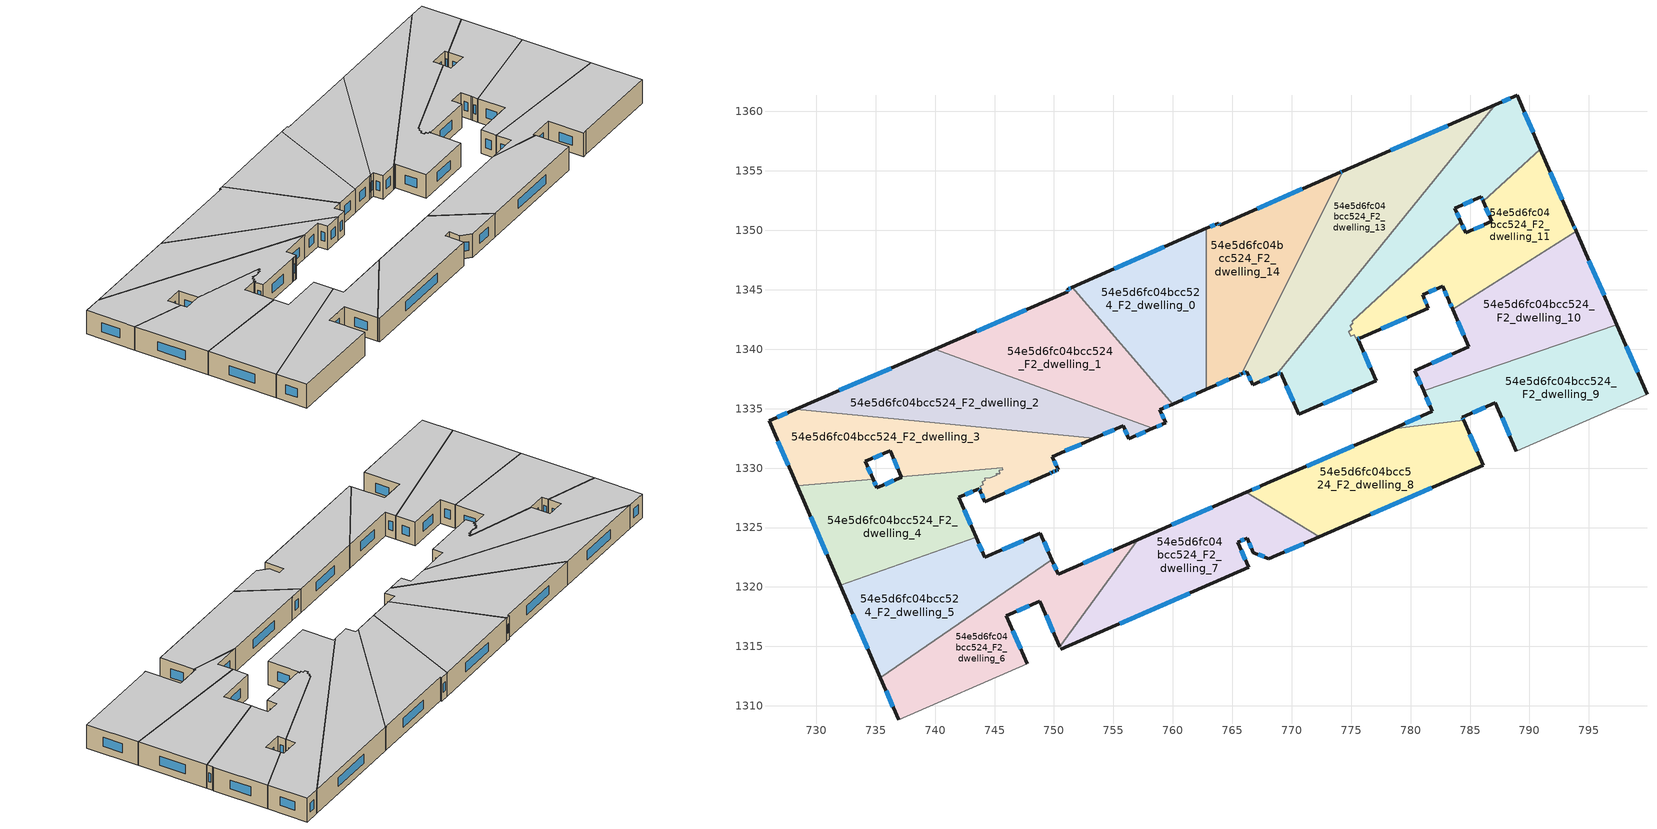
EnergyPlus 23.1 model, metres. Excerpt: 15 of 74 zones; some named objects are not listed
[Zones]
54e5d6fc04bcc524_F2_dwelling_0
 floor to 54e5d6fc04bcc524_F1_dwelling_0 (EU_floor_Construction): 762.83,1350.16 762.83,1336.63 759.97,1335.38 751.54,1345.2 z6
 wall outside (EU_wall_Construction): 762.83,1350.16 751.54,1345.2 / 759.97,1335.38 762.83,1336.63 z6:9
 wall to 54e5d6fc04bcc524_F2_dwelling_1 (EU_wall_Construction): 751.54,1345.2 759.97,1335.38 z6:9
 wall to 54e5d6fc04bcc524_F2_dwelling_14 (EU_wall_Construction): 762.83,1336.63 762.83,1350.16 z6:9
 window (EU_Window_Construction): 759.29,1348.6 755.08,1346.75 / 760.87,1335.77 761.94,1336.24 z6.94:8.06
 ceiling to 54e5d6fc04bcc524_F3_dwelling_0 (EU_floor_Construction): 762.83,1336.63 762.83,1350.16 751.54,1345.2 759.97,1335.38 z9
54e5d6fc04bcc524_F2_dwelling_1
 floor to 54e5d6fc04bcc524_F1_dwelling_1 (EU_floor_Construction): 751.54,1345.2 759.97,1335.38 758.91,1334.92 759.4,1333.81 758.33,1333.34 739.98,1340 751.17,1344.83 751.13,1345.02 z6
 wall outside (EU_wall_Construction): 751.54,1345.2 751.13,1345.02 751.17,1344.83 739.98,1340 / 758.33,1333.34 759.4,1333.81 758.91,1334.92 759.97,1335.38 z6:9
 wall to 54e5d6fc04bcc524_F2_dwelling_2 (EU_wall_Construction): 739.98,1340 758.33,1333.34 z6:9
 window (EU_Window_Construction): 751.41,1345.14 751.26,1345.08 / 759.24,1335.06 759.64,1335.24 / 759.24,1334.15 759.06,1334.57 / 758.66,1333.48 759.06,1333.66 / 747.66,1343.32 743.49,1341.52 / 751.14,1344.96 751.16,1344.89 z6.94:8.06
 ceiling to 54e5d6fc04bcc524_F3_dwelling_1 (EU_floor_Construction): 759.4,1333.81 758.91,1334.92 759.97,1335.38 751.54,1345.2 751.13,1345.02 751.17,1344.83 739.98,1340 758.33,1333.34 z9
54e5d6fc04bcc524_F2_dwelling_10
 floor to 54e5d6fc04bcc524_F1_dwelling_10 (EU_floor_Construction): 793.93,1349.91 797.34,1342.07 781.09,1336.49 780.34,1338.21 784.91,1340.2 783.54,1343.36 z6
 wall outside (EU_wall_Construction): 783.54,1343.36 784.91,1340.2 780.34,1338.21 781.09,1336.49 / 797.34,1342.07 793.93,1349.91 z6:9
 wall to 54e5d6fc04bcc524_F2_dwelling_11 (EU_wall_Construction): 793.93,1349.91 783.54,1343.36 z6:9
 wall to 54e5d6fc04bcc524_F2_dwelling_9 (EU_wall_Construction): 781.09,1336.49 797.34,1342.07 z6:9
 window (EU_Window_Construction): 783.48,1339.58 781.77,1338.83 / 783.97,1342.37 784.48,1341.19 / 796.28,1344.53 795,1347.45 / 780.57,1337.67 780.85,1337.03 z6.94:8.06
 ceiling to 54e5d6fc04bcc524_F3_dwelling_10 (EU_floor_Construction): 797.34,1342.07 793.93,1349.91 783.54,1343.36 784.91,1340.2 780.34,1338.21 781.09,1336.49 z9
54e5d6fc04bcc524_F2_dwelling_11
 floor to 54e5d6fc04bcc524_F1_dwelling_11 (EU_floor_Construction): 790.93,1356.83 793.61,1350.66 793.65,1350.56 793.93,1349.91 783.54,1343.36 783.26,1344.01 783.21,1344.1 782.69,1345.3 781.02,1344.57 781.51,1343.46 775.71,1340.93 775.65,1341.06 775.38,1340.94 775.26,1341.22 774.98,1341.1 774.81,1341.48 775.05,1341.69 774.92,1341.98 775.16,1342.2 775.09,1342.34 784.23,1350.71 784.64,1349.78 786.85,1350.75 786.11,1352.43 z6
 wall outside (EU_wall_Construction): 775.71,1340.93 781.51,1343.46 781.02,1344.57 782.69,1345.3 783.21,1344.1 783.26,1344.01 783.54,1343.36 / 786.11,1352.43 786.85,1350.75 784.64,1349.78 784.23,1350.71 / 793.93,1349.91 793.65,1350.56 793.61,1350.66 790.93,1356.83 z6:9
 wall to 54e5d6fc04bcc524_F2_dwelling_12 (EU_wall_Construction): 784.23,1350.71 775.09,1342.34 775.16,1342.2 774.92,1341.98 775.05,1341.69 774.81,1341.48 774.98,1341.1 775.26,1341.22 775.38,1340.94 775.65,1341.06 775.71,1340.93 / 790.93,1356.83 786.11,1352.43 z6:9
 window (EU_Window_Construction): 782.86,1344.92 783.05,1344.48 / 781.54,1344.8 782.17,1345.07 / 781.35,1343.81 781.17,1344.22 / 777.53,1341.72 779.69,1342.67 / 784.51,1350.07 784.36,1350.42 / 786.15,1350.45 785.33,1350.09 / 786.34,1351.9 786.62,1351.28 / 792.77,1352.59 791.77,1354.9 / 793.85,1350.12 793.74,1350.36 / 783.34,1343.81 783.45,1343.56 z6.94:8.06
 ceiling to 54e5d6fc04bcc524_F3_dwelling_11 (EU_floor_Construction): 793.93,1349.91 793.65,1350.56 793.61,1350.66 790.93,1356.83 786.11,1352.43 786.85,1350.75 784.64,1349.78 784.23,1350.71 775.09,1342.34 775.16,1342.2 774.92,1341.98 775.05,1341.69 774.81,1341.48 774.98,1341.1 775.26,1341.22 775.38,1340.94 775.65,1341.06 775.71,1340.93 781.51,1343.46 781.02,1344.57 782.69,1345.3 783.21,1344.1 783.26,1344.01 783.54,1343.36 z9
54e5d6fc04bcc524_F2_dwelling_12
 floor to 54e5d6fc04bcc524_F1_dwelling_12 (EU_floor_Construction): 788.95,1361.37 790.93,1356.83 786.11,1352.43 785.94,1352.83 783.73,1351.86 784.23,1350.71 775.09,1342.34 775.16,1342.2 774.92,1341.98 775.05,1341.69 774.81,1341.48 774.98,1341.1 775.26,1341.22 775.38,1340.94 775.65,1341.06 775.71,1340.93 775.57,1340.87 777.1,1337.35 770.6,1334.51 769.07,1338.03 768.96,1337.99 768.76,1337.9 787.14,1360.58 z6
 wall outside (EU_wall_Construction): 768.76,1337.9 768.96,1337.99 769.07,1338.03 770.6,1334.51 777.1,1337.35 775.57,1340.87 775.71,1340.93 / 790.93,1356.83 788.95,1361.37 787.14,1360.58 / 784.23,1350.71 783.73,1351.86 785.94,1352.83 786.11,1352.43 z6:9
 wall to 54e5d6fc04bcc524_F2_dwelling_13 (EU_wall_Construction): 787.14,1360.58 768.76,1337.9 z6:9
 window (EU_Window_Construction): 772.64,1335.4 775.07,1336.46 / 769.55,1336.93 770.12,1335.62 / 768.99,1338 769.04,1338.02 / 768.82,1337.93 768.9,1337.96 / 788.39,1361.12 787.71,1360.82 / 790.31,1358.25 789.57,1359.95 / 786,1352.7 786.06,1352.55 / 784.42,1352.16 785.25,1352.52 / 784.07,1351.07 783.89,1351.5 / 775.61,1340.89 775.67,1340.91 / 776.62,1338.46 776.05,1339.77 z6.94:8.06
 ceiling to 54e5d6fc04bcc524_F3_dwelling_12 (EU_floor_Construction): 777.1,1337.35 775.57,1340.87 775.71,1340.93 775.65,1341.06 775.38,1340.94 775.26,1341.22 774.98,1341.1 774.81,1341.48 775.05,1341.69 774.92,1341.98 775.16,1342.2 775.09,1342.34 784.23,1350.71 783.73,1351.86 785.94,1352.83 786.11,1352.43 790.93,1356.83 788.95,1361.37 787.14,1360.58 768.76,1337.9 768.96,1337.99 769.07,1338.03 770.6,1334.51 z9
54e5d6fc04bcc524_F2_dwelling_13
 floor to 54e5d6fc04bcc524_F1_dwelling_13 (EU_floor_Construction): 787.14,1360.58 768.76,1337.9 766.72,1337 766.23,1338.12 765.8,1337.93 774.29,1354.96 z6
 wall outside (EU_wall_Construction): 765.8,1337.93 766.23,1338.12 766.72,1337 768.76,1337.9 / 787.14,1360.58 774.29,1354.96 z6:9
 wall to 54e5d6fc04bcc524_F2_dwelling_14 (EU_wall_Construction): 774.29,1354.96 765.8,1337.93 z6:9
 window (EU_Window_Construction): 767.36,1337.28 768.12,1337.62 / 766.38,1337.77 766.57,1337.35 / 765.93,1337.99 766.09,1338.06 / 783.11,1358.82 778.32,1356.72 z6.94:8.06
 ceiling to 54e5d6fc04bcc524_F3_dwelling_13 (EU_floor_Construction): 768.76,1337.9 787.14,1360.58 774.29,1354.96 765.8,1337.93 766.23,1338.12 766.72,1337 z9
54e5d6fc04bcc524_F2_dwelling_14
 floor to 54e5d6fc04bcc524_F1_dwelling_14 (EU_floor_Construction): 774.29,1354.96 765.8,1337.93 765.58,1337.83 762.83,1336.63 762.83,1350.16 763.84,1350.6 763.94,1350.44 774.08,1354.87 z6
 wall outside (EU_wall_Construction): 774.29,1354.96 774.08,1354.87 763.94,1350.44 763.84,1350.6 762.83,1350.16 / 762.83,1336.63 765.58,1337.83 765.8,1337.93 z6:9
 window (EU_Window_Construction): 763.91,1350.49 763.87,1350.55 / 770.9,1353.48 767.12,1351.83 / 774.22,1354.93 774.14,1354.9 / 765.65,1337.86 765.73,1337.9 / 763.69,1337.01 764.72,1337.46 / 763.53,1350.46 763.15,1350.3 z6.94:8.06
 ceiling to 54e5d6fc04bcc524_F3_dwelling_14 (EU_floor_Construction): 765.8,1337.93 774.29,1354.96 774.08,1354.87 763.94,1350.44 763.84,1350.6 762.83,1350.16 762.83,1336.63 765.58,1337.83 z9
54e5d6fc04bcc524_F2_dwelling_2
 floor to 54e5d6fc04bcc524_F1_dwelling_2 (EU_floor_Construction): 758.33,1333.34 756.31,1332.45 755.82,1333.56 753.38,1332.5 728.26,1334.94 739.98,1340 z6
 wall outside (EU_wall_Construction): 753.38,1332.5 755.82,1333.56 756.31,1332.45 758.33,1333.34 / 739.98,1340 728.26,1334.94 z6:9
 wall to 54e5d6fc04bcc524_F2_dwelling_3 (EU_wall_Construction): 728.26,1334.94 753.38,1332.5 z6:9
 window (EU_Window_Construction): 756.94,1332.73 757.69,1333.06 / 755.97,1333.22 756.16,1332.8 / 754.14,1332.83 755.05,1333.23 / 736.31,1338.42 731.94,1336.53 z6.94:8.06
 ceiling to 54e5d6fc04bcc524_F3_dwelling_2 (EU_floor_Construction): 758.33,1333.34 739.98,1340 728.26,1334.94 753.38,1332.5 755.82,1333.56 756.31,1332.45 z9
54e5d6fc04bcc524_F2_dwelling_3
 floor to 54e5d6fc04bcc524_F1_dwelling_3 (EU_floor_Construction): 753.38,1332.5 749.87,1330.97 750.36,1329.86 750.15,1329.77 749.87,1329.65 749.59,1329.53 744.19,1327.17 743.78,1328.14 743.91,1328.2 743.79,1328.47 744.07,1328.59 743.95,1328.87 744.22,1328.99 744.16,1329.13 744.66,1329.17 745.18,1329.4 745.15,1329.52 745.45,1329.54 745.38,1329.84 745.69,1329.86 745.65,1330.01 737.17,1329.28 736.23,1331.46 734.14,1330.56 734.78,1329.07 728.39,1328.52 726.03,1333.98 728.26,1334.94 z6
 wall outside (EU_wall_Construction): 734.78,1329.07 734.14,1330.56 736.23,1331.46 737.17,1329.28 / 728.26,1334.94 726.03,1333.98 728.39,1328.52 / 743.78,1328.14 744.19,1327.17 749.59,1329.53 749.87,1329.65 750.15,1329.77 750.36,1329.86 749.87,1330.97 753.38,1332.5 z6:9
 wall to 54e5d6fc04bcc524_F2_dwelling_4 (EU_wall_Construction): 737.17,1329.28 745.65,1330.01 745.69,1329.86 745.38,1329.84 745.45,1329.54 745.15,1329.52 745.18,1329.4 744.66,1329.17 744.16,1329.13 744.22,1328.99 743.95,1328.87 744.07,1328.59 743.79,1328.47 743.91,1328.2 743.78,1328.14 / 728.39,1328.52 734.78,1329.07 z6:9
 window (EU_Window_Construction): 736.53,1330.78 736.88,1329.96 / 734.79,1330.84 735.57,1331.18 / 734.58,1329.54 734.34,1330.09 / 726.77,1332.26 727.65,1330.23 / 727.56,1334.64 726.73,1334.28 / 750.97,1331.45 752.28,1332.02 / 750.2,1330.21 750.02,1330.62 / 750.22,1329.8 750.29,1329.83 / 749.96,1329.69 750.06,1329.73 / 749.68,1329.57 749.79,1329.61 / 745.89,1327.91 747.9,1328.79 / 743.91,1327.83 744.06,1327.47 z6.94:8.06
 ceiling to 54e5d6fc04bcc524_F3_dwelling_3 (EU_floor_Construction): 750.36,1329.86 749.87,1330.97 753.38,1332.5 728.26,1334.94 726.03,1333.98 728.39,1328.52 734.78,1329.07 734.14,1330.56 736.23,1331.46 737.17,1329.28 745.65,1330.01 745.69,1329.86 745.38,1329.84 745.45,1329.54 745.15,1329.52 745.18,1329.4 744.66,1329.17 744.16,1329.13 744.22,1328.99 743.95,1328.87 744.07,1328.59 743.79,1328.47 743.91,1328.2 743.78,1328.14 744.19,1327.17 749.59,1329.53 749.87,1329.65 750.15,1329.77 z9
54e5d6fc04bcc524_F2_dwelling_4
 floor to 54e5d6fc04bcc524_F1_dwelling_4 (EU_floor_Construction): 745.65,1330.01 745.69,1329.86 745.38,1329.84 745.45,1329.54 745.15,1329.52 745.18,1329.4 744.66,1329.17 744.16,1329.13 744.22,1328.99 743.95,1328.87 744.07,1328.59 743.79,1328.47 743.91,1328.2 743.78,1328.14 743.71,1328.27 742.01,1327.54 743.46,1324.18 732.03,1320.12 728.39,1328.52 734.78,1329.07 735.09,1328.33 737.19,1329.24 737.17,1329.28 z6
 wall outside (EU_wall_Construction): 737.17,1329.28 737.19,1329.24 735.09,1328.33 734.78,1329.07 / 743.46,1324.18 742.01,1327.54 743.71,1328.27 743.78,1328.14 / 728.39,1328.52 732.03,1320.12 z6:9
 wall to 54e5d6fc04bcc524_F2_dwelling_5 (EU_wall_Construction): 732.03,1320.12 743.46,1324.18 z6:9
 window (EU_Window_Construction): 735,1328.57 734.88,1328.84 / 736.53,1328.96 735.75,1328.62 / 743.73,1328.23 743.76,1328.18 / 742.54,1327.77 743.18,1328.04 / 743.01,1325.23 742.46,1326.48 / 729.53,1325.89 730.89,1322.76 z6.94:8.06
 ceiling to 54e5d6fc04bcc524_F3_dwelling_4 (EU_floor_Construction): 743.46,1324.18 742.01,1327.54 743.71,1328.27 743.78,1328.14 743.91,1328.2 743.79,1328.47 744.07,1328.59 743.95,1328.87 744.22,1328.99 744.16,1329.13 744.66,1329.17 745.18,1329.4 745.15,1329.52 745.45,1329.54 745.38,1329.84 745.69,1329.86 745.65,1330.01 737.17,1329.28 737.19,1329.24 735.09,1328.33 734.78,1329.07 728.39,1328.52 732.03,1320.12 z9
54e5d6fc04bcc524_F2_dwelling_5
 floor to 54e5d6fc04bcc524_F1_dwelling_5 (EU_floor_Construction): 748.86,1324.52 749.83,1322.29 735.4,1312.36 732.03,1320.12 743.46,1324.18 744.2,1322.49 z6
 wall outside (EU_wall_Construction): 749.83,1322.29 748.86,1324.52 744.2,1322.49 743.46,1324.18 / 732.03,1320.12 735.4,1312.36 z6:9
 wall to 54e5d6fc04bcc524_F2_dwelling_6 (EU_wall_Construction): 735.4,1312.36 749.83,1322.29 z6:9
 window (EU_Window_Construction): 747.4,1323.89 745.66,1323.13 / 749.53,1322.99 749.17,1323.82 / 733.09,1317.69 734.34,1314.79 / 743.97,1323.02 743.69,1323.65 z6.94:8.06
 ceiling to 54e5d6fc04bcc524_F3_dwelling_5 (EU_floor_Construction): 749.83,1322.29 748.86,1324.52 744.2,1322.49 743.46,1324.18 732.03,1320.12 735.4,1312.36 z9
54e5d6fc04bcc524_F2_dwelling_6
 floor to 54e5d6fc04bcc524_F1_dwelling_6 (EU_floor_Construction): 757.05,1323.99 750.48,1314.97 748.81,1318.81 745.99,1317.59 747.75,1313.54 736.92,1308.83 735.4,1312.36 749.83,1322.29 750.36,1321.08 z6
 wall outside (EU_wall_Construction): 747.75,1313.54 745.99,1317.59 748.81,1318.81 750.48,1314.97 / 735.4,1312.36 736.92,1308.83 / 757.05,1323.99 750.36,1321.08 749.83,1322.29 z6:9
 wall adiabatic (EU_wall_Construction): 736.92,1308.83 747.75,1313.54 z6:9
 wall to 54e5d6fc04bcc524_F2_dwelling_7 (EU_wall_Construction): 750.48,1314.97 757.05,1323.99 z6:9
 window (EU_Window_Construction): 747.2,1314.81 746.54,1316.32 / 735.87,1311.25 736.45,1309.93 / 750.19,1321.46 750,1321.91 / 754.95,1323.08 752.46,1321.99 / 749.33,1317.61 749.96,1316.17 / 746.87,1317.98 747.93,1318.43 z6.94:8.06
 ceiling to 54e5d6fc04bcc524_F3_dwelling_6 (EU_floor_Construction): 750.48,1314.97 757.05,1323.99 750.36,1321.08 749.83,1322.29 735.4,1312.36 736.92,1308.83 747.75,1313.54 745.99,1317.59 748.81,1318.81 z9
54e5d6fc04bcc524_F2_dwelling_7
 floor to 54e5d6fc04bcc524_F1_dwelling_7 (EU_floor_Construction): 772.33,1324.22 768.08,1322.38 766.77,1322.9 766.24,1324.11 765.45,1323.76 766.38,1321.64 750.57,1314.76 750.48,1314.97 757.05,1323.99 766.18,1327.96 z6
 wall outside (EU_wall_Construction): 750.57,1314.76 766.38,1321.64 765.45,1323.76 766.24,1324.11 766.77,1322.9 768.08,1322.38 772.33,1324.22 / 766.18,1327.96 757.05,1323.99 z6:9
 wall to 54e5d6fc04bcc524_F2_dwelling_8 (EU_wall_Construction): 772.33,1324.22 766.18,1327.96 z6:9
 wall adiabatic (EU_wall_Construction): 750.48,1314.97 750.57,1314.76 z6:9
 window (EU_Window_Construction): 769.41,1322.96 771,1323.65 / 767.18,1322.73 767.67,1322.54 / 766.41,1323.73 766.6,1323.28 / 765.7,1323.87 766,1324 / 766.09,1322.3 765.74,1323.1 / 755.52,1316.92 761.42,1319.48 / 763.32,1326.72 759.91,1325.23 z6.94:8.06
 ceiling to 54e5d6fc04bcc524_F3_dwelling_7 (EU_floor_Construction): 768.08,1322.38 772.33,1324.22 766.18,1327.96 757.05,1323.99 750.48,1314.97 750.57,1314.76 766.38,1321.64 765.45,1323.76 766.24,1324.11 766.77,1322.9 z9
54e5d6fc04bcc524_F2_dwelling_8
 floor to 54e5d6fc04bcc524_F1_dwelling_8 (EU_floor_Construction): 784.46,1334.03 786.12,1330.22 772.33,1324.22 766.18,1327.96 767.82,1328.67 767.92,1328.72 778.53,1333.33 z6
 wall outside (EU_wall_Construction): 778.53,1333.33 767.92,1328.72 767.82,1328.67 766.18,1327.96 / 772.33,1324.22 786.12,1330.22 784.46,1334.03 z6:9
 wall to 54e5d6fc04bcc524_F2_dwelling_9 (EU_wall_Construction): 784.46,1334.03 778.53,1333.33 z6:9
 window (EU_Window_Construction): 775.21,1331.88 771.25,1330.16 / 785.6,1331.41 784.98,1332.83 / 776.65,1326.1 781.79,1328.34 / 767.31,1328.45 766.69,1328.18 z6.94:8.06
 ceiling to 54e5d6fc04bcc524_F3_dwelling_8 (EU_floor_Construction): 786.12,1330.22 784.46,1334.03 778.53,1333.33 767.92,1328.72 767.82,1328.67 766.18,1327.96 772.33,1324.22 z9
54e5d6fc04bcc524_F2_dwelling_9
 floor to 54e5d6fc04bcc524_F1_dwelling_9 (EU_floor_Construction): 797.34,1342.07 799.89,1336.21 789.34,1331.63 788.9,1331.43 787.14,1335.49 784.35,1334.27 784.46,1334.03 778.53,1333.33 781.84,1334.77 781.09,1336.49 z6
 wall outside (EU_wall_Construction): 784.46,1334.03 784.35,1334.27 787.14,1335.49 788.9,1331.43 / 781.09,1336.49 781.84,1334.77 778.53,1333.33 / 799.89,1336.21 797.34,1342.07 z6:9
 wall adiabatic (EU_wall_Construction): 788.9,1331.43 789.34,1331.63 799.89,1336.21 z6:9
 window (EU_Window_Construction): 784.43,1334.1 784.39,1334.19 / 780.8,1334.32 779.57,1333.78 / 781.32,1335.95 781.6,1335.31 / 799.09,1338.05 798.14,1340.23 / 787.7,1334.22 788.35,1332.7 / 785.23,1334.65 786.27,1335.11 z6.94:8.06
 ceiling to 54e5d6fc04bcc524_F3_dwelling_9 (EU_floor_Construction): 799.89,1336.21 797.34,1342.07 781.09,1336.49 781.84,1334.77 778.53,1333.33 784.46,1334.03 784.35,1334.27 787.14,1335.49 788.9,1331.43 789.34,1331.63 z9
[Building]
EU S2 Campaign: North Axis=0; Terrain=City; Solar Distribution=FullExterior
[Site:Location]
Vienna: Latitude=48; Longitude=16.5; Time Zone=1; Elevation=183
[SizingPeriod:WeatherFileDays]
AnnualSizingPeriod: Begin Month=1; Begin Day of Month=1; End Month=12; End Day of Month=31; Day of Week for Start Day=Monday; Use Weather File Daylight Saving Period=No; Use Weather File Rain and Snow Indicators=No
[MATERIAL]
EU_InternalMass_Material: Roughness=MediumRough; Thickness=0.1; Conductivity=1; Density=1800; Specific Heat=900; Thermal Absorptance=0.9; Solar Absorptance=0.7; Visible Absorptance=0.7
[MATERIAL:NOMASS] Roughness=MediumRough; Thermal Absorptance=0.9; Solar Absorptance=0.7; Visible Absorptance=0.7
Name | Thermal Resistance
EU_wall_NoMass | 0.914258
EU_floor_NoMass | 1.09711
[WINDOWMATERIAL:SIMPLEGLAZINGSYSTEM]
EU_Window_SimpleGlazing: UFactor=2.09642; Solar Heat Gain Coefficient=0.65; Visible Transmittance=0.65
[CONSTRUCTION]
EU_wall_Construction: EU_wall_NoMass
EU_floor_Construction: EU_floor_NoMass
EU_Window_Construction: EU_Window_SimpleGlazing
EU_InternalMass_Construction: EU_InternalMass_Material
[ZONE] Type=1; Multiplier=1; Ceiling Height=autocalculate; Floor Area=autocalculate; Part of Total Floor Area=Yes
Name | Volume
54e5d6fc04bcc524_F2_dwelling_0 | 287.058
54e5d6fc04bcc524_F2_dwelling_1 | 305.315
54e5d6fc04bcc524_F2_dwelling_10 | 291.223
54e5d6fc04bcc524_F2_dwelling_11 | 289.313
54e5d6fc04bcc524_F2_dwelling_12 | 370.208
54e5d6fc04bcc524_F2_dwelling_13 | 361.696
54e5d6fc04bcc524_F2_dwelling_14 | 289.028
54e5d6fc04bcc524_F2_dwelling_2 | 305.283
54e5d6fc04bcc524_F2_dwelling_3 | 334.048
54e5d6fc04bcc524_F2_dwelling_4 | 287.495
54e5d6fc04bcc524_F2_dwelling_5 | 294.3
54e5d6fc04bcc524_F2_dwelling_6 | 284.615
54e5d6fc04bcc524_F2_dwelling_7 | 292.611
54e5d6fc04bcc524_F2_dwelling_8 | 286.769
54e5d6fc04bcc524_F2_dwelling_9 | 300.503
[INTERNALMASS] Construction=EU_InternalMass_Construction
Name | Zone or ZoneList | Surface Area
54e5d6fc04bcc524_F2_dwelling_0_EU_InternalMass | 54e5d6fc04bcc524_F2_dwelling_0 | 95.6836
54e5d6fc04bcc524_F2_dwelling_1_EU_InternalMass | 54e5d6fc04bcc524_F2_dwelling_1 | 101.772
54e5d6fc04bcc524_F2_dwelling_2_EU_InternalMass | 54e5d6fc04bcc524_F2_dwelling_2 | 101.761
54e5d6fc04bcc524_F2_dwelling_3_EU_InternalMass | 54e5d6fc04bcc524_F2_dwelling_3 | 111.348
54e5d6fc04bcc524_F2_dwelling_4_EU_InternalMass | 54e5d6fc04bcc524_F2_dwelling_4 | 95.8317
54e5d6fc04bcc524_F2_dwelling_5_EU_InternalMass | 54e5d6fc04bcc524_F2_dwelling_5 | 98.1044
54e5d6fc04bcc524_F2_dwelling_6_EU_InternalMass | 54e5d6fc04bcc524_F2_dwelling_6 | 94.8712
54e5d6fc04bcc524_F2_dwelling_7_EU_InternalMass | 54e5d6fc04bcc524_F2_dwelling_7 | 97.5383
54e5d6fc04bcc524_F2_dwelling_8_EU_InternalMass | 54e5d6fc04bcc524_F2_dwelling_8 | 95.6144
54e5d6fc04bcc524_F2_dwelling_9_EU_InternalMass | 54e5d6fc04bcc524_F2_dwelling_9 | 100.162
54e5d6fc04bcc524_F2_dwelling_10_EU_InternalMass | 54e5d6fc04bcc524_F2_dwelling_10 | 97.077
54e5d6fc04bcc524_F2_dwelling_11_EU_InternalMass | 54e5d6fc04bcc524_F2_dwelling_11 | 96.4393
54e5d6fc04bcc524_F2_dwelling_12_EU_InternalMass | 54e5d6fc04bcc524_F2_dwelling_12 | 123.392
54e5d6fc04bcc524_F2_dwelling_13_EU_InternalMass | 54e5d6fc04bcc524_F2_dwelling_13 | 120.567
54e5d6fc04bcc524_F2_dwelling_14_EU_InternalMass | 54e5d6fc04bcc524_F2_dwelling_14 | 96.3436
[OTHEREQUIPMENT] Fuel Type=Electricity; Design Level Calculation Method=Watts/Area; Power per Zone Floor Area=1; Fraction Latent=0; Fraction Radiant=0; Fraction Lost=0; Carbon Dioxide Generation Rate=0; EndUse Subcategory=EU_Step8_InternalGains
Name | Zone or ZoneList or Space or SpaceList | Schedule
EU_Step8_InternalGain_54e5d6fc04bcc524_F2_dwelling_0_f000 | 54e5d6fc04bcc524_F2_dwelling_0 | EU_Step8_GainSchedule_54e5d6fc04bcc524_F2_dwelling_0_f000
EU_Step8_InternalGain_54e5d6fc04bcc524_F2_dwelling_1_f000 | 54e5d6fc04bcc524_F2_dwelling_1 | EU_Step8_GainSchedule_54e5d6fc04bcc524_F2_dwelling_1_f000
EU_Step8_InternalGain_54e5d6fc04bcc524_F2_dwelling_2_f000 | 54e5d6fc04bcc524_F2_dwelling_2 | EU_Step8_GainSchedule_54e5d6fc04bcc524_F2_dwelling_2_f000
EU_Step8_InternalGain_54e5d6fc04bcc524_F2_dwelling_3_f000 | 54e5d6fc04bcc524_F2_dwelling_3 | EU_Step8_GainSchedule_54e5d6fc04bcc524_F2_dwelling_3_f000
EU_Step8_InternalGain_54e5d6fc04bcc524_F2_dwelling_4_f000 | 54e5d6fc04bcc524_F2_dwelling_4 | EU_Step8_GainSchedule_54e5d6fc04bcc524_F2_dwelling_4_f000
EU_Step8_InternalGain_54e5d6fc04bcc524_F2_dwelling_5_f000 | 54e5d6fc04bcc524_F2_dwelling_5 | EU_Step8_GainSchedule_54e5d6fc04bcc524_F2_dwelling_5_f000
EU_Step8_InternalGain_54e5d6fc04bcc524_F2_dwelling_6_f000 | 54e5d6fc04bcc524_F2_dwelling_6 | EU_Step8_GainSchedule_54e5d6fc04bcc524_F2_dwelling_6_f000
EU_Step8_InternalGain_54e5d6fc04bcc524_F2_dwelling_7_f000 | 54e5d6fc04bcc524_F2_dwelling_7 | EU_Step8_GainSchedule_54e5d6fc04bcc524_F2_dwelling_7_f000
EU_Step8_InternalGain_54e5d6fc04bcc524_F2_dwelling_8_f000 | 54e5d6fc04bcc524_F2_dwelling_8 | EU_Step8_GainSchedule_54e5d6fc04bcc524_F2_dwelling_8_f000
EU_Step8_InternalGain_54e5d6fc04bcc524_F2_dwelling_9_f000 | 54e5d6fc04bcc524_F2_dwelling_9 | EU_Step8_GainSchedule_54e5d6fc04bcc524_F2_dwelling_9_f000
EU_Step8_InternalGain_54e5d6fc04bcc524_F2_dwelling_10_f000 | 54e5d6fc04bcc524_F2_dwelling_10 | EU_Step8_GainSchedule_54e5d6fc04bcc524_F2_dwelling_10_f000
EU_Step8_InternalGain_54e5d6fc04bcc524_F2_dwelling_11_f000 | 54e5d6fc04bcc524_F2_dwelling_11 | EU_Step8_GainSchedule_54e5d6fc04bcc524_F2_dwelling_11_f000
EU_Step8_InternalGain_54e5d6fc04bcc524_F2_dwelling_12_f000 | 54e5d6fc04bcc524_F2_dwelling_12 | EU_Step8_GainSchedule_54e5d6fc04bcc524_F2_dwelling_12_f000
EU_Step8_InternalGain_54e5d6fc04bcc524_F2_dwelling_13_f000 | 54e5d6fc04bcc524_F2_dwelling_13 | EU_Step8_GainSchedule_54e5d6fc04bcc524_F2_dwelling_13_f000
EU_Step8_InternalGain_54e5d6fc04bcc524_F2_dwelling_14_f000 | 54e5d6fc04bcc524_F2_dwelling_14 | EU_Step8_GainSchedule_54e5d6fc04bcc524_F2_dwelling_14_f000
[ZONEVENTILATION:DESIGNFLOWRATE] Schedule=EU_AlwaysOn; Design Flow Rate Calculation Method=AirChanges/Hour; Air Changes per Hour=0.546891; Ventilation Type=Natural; Fan Pressure Rise=0; Fan Total Efficiency=1; Constant Term Coefficient=1; Temperature Term Coefficient=0; Velocity Term Coefficient=0; Velocity Squared Term Coefficient=0; Minimum Indoor Temperature=-100; Maximum Indoor Temperature=100; Delta Temperature=-100; Minimum Outdoor Temperature=-100; Maximum Outdoor Temperature=100; Maximum Wind Speed=40
Name | Zone or ZoneList or Space or SpaceList
EU_ConstantAir_54e5d6fc04bcc524_F2_dwelling_0 | 54e5d6fc04bcc524_F2_dwelling_0
EU_ConstantAir_54e5d6fc04bcc524_F2_dwelling_1 | 54e5d6fc04bcc524_F2_dwelling_1
EU_ConstantAir_54e5d6fc04bcc524_F2_dwelling_2 | 54e5d6fc04bcc524_F2_dwelling_2
EU_ConstantAir_54e5d6fc04bcc524_F2_dwelling_3 | 54e5d6fc04bcc524_F2_dwelling_3
EU_ConstantAir_54e5d6fc04bcc524_F2_dwelling_4 | 54e5d6fc04bcc524_F2_dwelling_4
EU_ConstantAir_54e5d6fc04bcc524_F2_dwelling_5 | 54e5d6fc04bcc524_F2_dwelling_5
EU_ConstantAir_54e5d6fc04bcc524_F2_dwelling_6 | 54e5d6fc04bcc524_F2_dwelling_6
EU_ConstantAir_54e5d6fc04bcc524_F2_dwelling_7 | 54e5d6fc04bcc524_F2_dwelling_7
EU_ConstantAir_54e5d6fc04bcc524_F2_dwelling_8 | 54e5d6fc04bcc524_F2_dwelling_8
EU_ConstantAir_54e5d6fc04bcc524_F2_dwelling_9 | 54e5d6fc04bcc524_F2_dwelling_9
EU_ConstantAir_54e5d6fc04bcc524_F2_dwelling_10 | 54e5d6fc04bcc524_F2_dwelling_10
EU_ConstantAir_54e5d6fc04bcc524_F2_dwelling_11 | 54e5d6fc04bcc524_F2_dwelling_11
EU_ConstantAir_54e5d6fc04bcc524_F2_dwelling_12 | 54e5d6fc04bcc524_F2_dwelling_12
EU_ConstantAir_54e5d6fc04bcc524_F2_dwelling_13 | 54e5d6fc04bcc524_F2_dwelling_13
EU_ConstantAir_54e5d6fc04bcc524_F2_dwelling_14 | 54e5d6fc04bcc524_F2_dwelling_14
[HVACTEMPLATE:ZONE:IDEALLOADSAIRSYSTEM] System Availability Schedule=EU_AlwaysOn; Maximum Heating Supply Air Temperature=50; Minimum Cooling Supply Air Temperature=13; Maximum Heating Supply Air Humidity Ratio=0.0156; Minimum Cooling Supply Air Humidity Ratio=0.0077; Heating Limit=NoLimit; Cooling Limit=NoLimit; Heating Availability Schedule=EU_AlwaysOn; Cooling Availability Schedule=EU_CoolingOff; Dehumidification Control Type=ConstantSensibleHeatRatio; Cooling Sensible Heat Ratio=0.7; Dehumidification Setpoint=60; Humidification Control Type=None; Humidification Setpoint=30; Outdoor Air Method=None; Outdoor Air Flow Rate per Person=0.00944; Outdoor Air Flow Rate per Zone Floor Area=0; Outdoor Air Flow Rate per Zone=0; Demand Controlled Ventilation Type=None; Outdoor Air Economizer Type=NoEconomizer; Heat Recovery Type=None; Sensible Heat Recovery Effectiveness=0.7; Latent Heat Recovery Effectiveness=0.65
Name | Template Thermostat
54e5d6fc04bcc524_F2_dwelling_0 | EU_HeatOnly_54e5d6fc04bcc524_F2_dwelling_0
54e5d6fc04bcc524_F2_dwelling_1 | EU_HeatOnly_54e5d6fc04bcc524_F2_dwelling_1
54e5d6fc04bcc524_F2_dwelling_2 | EU_HeatOnly_54e5d6fc04bcc524_F2_dwelling_2
54e5d6fc04bcc524_F2_dwelling_3 | EU_HeatOnly_54e5d6fc04bcc524_F2_dwelling_3
54e5d6fc04bcc524_F2_dwelling_4 | EU_HeatOnly_54e5d6fc04bcc524_F2_dwelling_4
54e5d6fc04bcc524_F2_dwelling_5 | EU_HeatOnly_54e5d6fc04bcc524_F2_dwelling_5
54e5d6fc04bcc524_F2_dwelling_6 | EU_HeatOnly_54e5d6fc04bcc524_F2_dwelling_6
54e5d6fc04bcc524_F2_dwelling_7 | EU_HeatOnly_54e5d6fc04bcc524_F2_dwelling_7
54e5d6fc04bcc524_F2_dwelling_8 | EU_HeatOnly_54e5d6fc04bcc524_F2_dwelling_8
54e5d6fc04bcc524_F2_dwelling_9 | EU_HeatOnly_54e5d6fc04bcc524_F2_dwelling_9
54e5d6fc04bcc524_F2_dwelling_10 | EU_HeatOnly_54e5d6fc04bcc524_F2_dwelling_10
54e5d6fc04bcc524_F2_dwelling_11 | EU_HeatOnly_54e5d6fc04bcc524_F2_dwelling_11
54e5d6fc04bcc524_F2_dwelling_12 | EU_HeatOnly_54e5d6fc04bcc524_F2_dwelling_12
54e5d6fc04bcc524_F2_dwelling_13 | EU_HeatOnly_54e5d6fc04bcc524_F2_dwelling_13
54e5d6fc04bcc524_F2_dwelling_14 | EU_HeatOnly_54e5d6fc04bcc524_F2_dwelling_14
[SIZING:ZONE] Zone Cooling Design Supply Air Temperature Input Method=SupplyAirTemperature; Zone Cooling Design Supply Air Temperature=13; Zone Heating Design Supply Air Temperature Input Method=SupplyAirTemperature; Zone Heating Design Supply Air Temperature=50; Zone Cooling Design Supply Air Humidity Ratio=0.008; Zone Heating Design Supply Air Humidity Ratio=0.008; Cooling Design Air Flow Method=DesignDay; Cooling Design Air Flow Rate=0; Cooling Minimum Air Flow per Zone Floor Area=0.000762; Cooling Minimum Air Flow=0; Cooling Minimum Air Flow Fraction=0.2; Heating Design Air Flow Method=DesignDay; Heating Design Air Flow Rate=0; Heating Maximum Air Flow per Zone Floor Area=0.002032; Heating Maximum Air Flow=0.141576; Heating Maximum Air Flow Fraction=0.3; Account for Dedicated Outdoor Air System=No; Dedicated Outdoor Air System Control Strategy=NeutralSupplyAir; Dedicated Outdoor Air Low Setpoint Temperature for Design=autosize; Dedicated Outdoor Air High Setpoint Temperature for Design=autosize; Zone Load Sizing Method=Sensible Load Only No Latent Load; Zone Latent Cooling Design Supply Air Humidity Ratio Input Method=HumidityRatioDifference; Zone Cooling Design Supply Air Humidity Ratio Difference=0.005; Zone Latent Heating Design Supply Air Humidity Ratio Input Method=HumidityRatioDifference; Zone Humidification Design Supply Air Humidity Ratio Difference=0.005
54e5d6fc04bcc524_F2_dwelling_0; 54e5d6fc04bcc524_F2_dwelling_1; 54e5d6fc04bcc524_F2_dwelling_2; 54e5d6fc04bcc524_F2_dwelling_3; 54e5d6fc04bcc524_F2_dwelling_4; 54e5d6fc04bcc524_F2_dwelling_5; 54e5d6fc04bcc524_F2_dwelling_6; 54e5d6fc04bcc524_F2_dwelling_7; 54e5d6fc04bcc524_F2_dwelling_8; 54e5d6fc04bcc524_F2_dwelling_9; 54e5d6fc04bcc524_F2_dwelling_10; 54e5d6fc04bcc524_F2_dwelling_11; 54e5d6fc04bcc524_F2_dwelling_12; 54e5d6fc04bcc524_F2_dwelling_13; 54e5d6fc04bcc524_F2_dwelling_14
[SCHEDULE:CONSTANT]
Name | Hourly Value
EU_AlwaysOn | 1
EU_CoolingOff | 0
[SCHEDULE:FILE] Column Number=1; Rows to Skip at Top=0; Number of Hours of Data=8760; Column Separator=Comma; Interpolate to Timestep=No; Minutes per Item=60; Adjust Schedule for Daylight Savings=Yes
Name | File
EU_Step8_GainSchedule_54e5d6fc04bcc524_F2_dwelling_0_f000 | ../../schedules/54e5d6fc04bcc524/54e5d6fc04bcc524_F2_dwelling_0_f000_gain.csv
EU_Step8_GainSchedule_54e5d6fc04bcc524_F2_dwelling_1_f000 | ../../schedules/54e5d6fc04bcc524/54e5d6fc04bcc524_F2_dwelling_1_f000_gain.csv
EU_Step8_GainSchedule_54e5d6fc04bcc524_F2_dwelling_2_f000 | ../../schedules/54e5d6fc04bcc524/54e5d6fc04bcc524_F2_dwelling_2_f000_gain.csv
EU_Step8_GainSchedule_54e5d6fc04bcc524_F2_dwelling_3_f000 | ../../schedules/54e5d6fc04bcc524/54e5d6fc04bcc524_F2_dwelling_3_f000_gain.csv
EU_Step8_GainSchedule_54e5d6fc04bcc524_F2_dwelling_4_f000 | ../../schedules/54e5d6fc04bcc524/54e5d6fc04bcc524_F2_dwelling_4_f000_gain.csv
EU_Step8_GainSchedule_54e5d6fc04bcc524_F2_dwelling_5_f000 | ../../schedules/54e5d6fc04bcc524/54e5d6fc04bcc524_F2_dwelling_5_f000_gain.csv
EU_Step8_GainSchedule_54e5d6fc04bcc524_F2_dwelling_6_f000 | ../../schedules/54e5d6fc04bcc524/54e5d6fc04bcc524_F2_dwelling_6_f000_gain.csv
EU_Step8_GainSchedule_54e5d6fc04bcc524_F2_dwelling_7_f000 | ../../schedules/54e5d6fc04bcc524/54e5d6fc04bcc524_F2_dwelling_7_f000_gain.csv
EU_Step8_GainSchedule_54e5d6fc04bcc524_F2_dwelling_8_f000 | ../../schedules/54e5d6fc04bcc524/54e5d6fc04bcc524_F2_dwelling_8_f000_gain.csv
EU_Step8_GainSchedule_54e5d6fc04bcc524_F2_dwelling_9_f000 | ../../schedules/54e5d6fc04bcc524/54e5d6fc04bcc524_F2_dwelling_9_f000_gain.csv
EU_Step8_GainSchedule_54e5d6fc04bcc524_F2_dwelling_10_f000 | ../../schedules/54e5d6fc04bcc524/54e5d6fc04bcc524_F2_dwelling_10_f000_gain.csv
EU_Step8_GainSchedule_54e5d6fc04bcc524_F2_dwelling_11_f000 | ../../schedules/54e5d6fc04bcc524/54e5d6fc04bcc524_F2_dwelling_11_f000_gain.csv
EU_Step8_GainSchedule_54e5d6fc04bcc524_F2_dwelling_12_f000 | ../../schedules/54e5d6fc04bcc524/54e5d6fc04bcc524_F2_dwelling_12_f000_gain.csv
EU_Step8_GainSchedule_54e5d6fc04bcc524_F2_dwelling_13_f000 | ../../schedules/54e5d6fc04bcc524/54e5d6fc04bcc524_F2_dwelling_13_f000_gain.csv
EU_Step8_GainSchedule_54e5d6fc04bcc524_F2_dwelling_14_f000 | ../../schedules/54e5d6fc04bcc524/54e5d6fc04bcc524_F2_dwelling_14_f000_gain.csv
